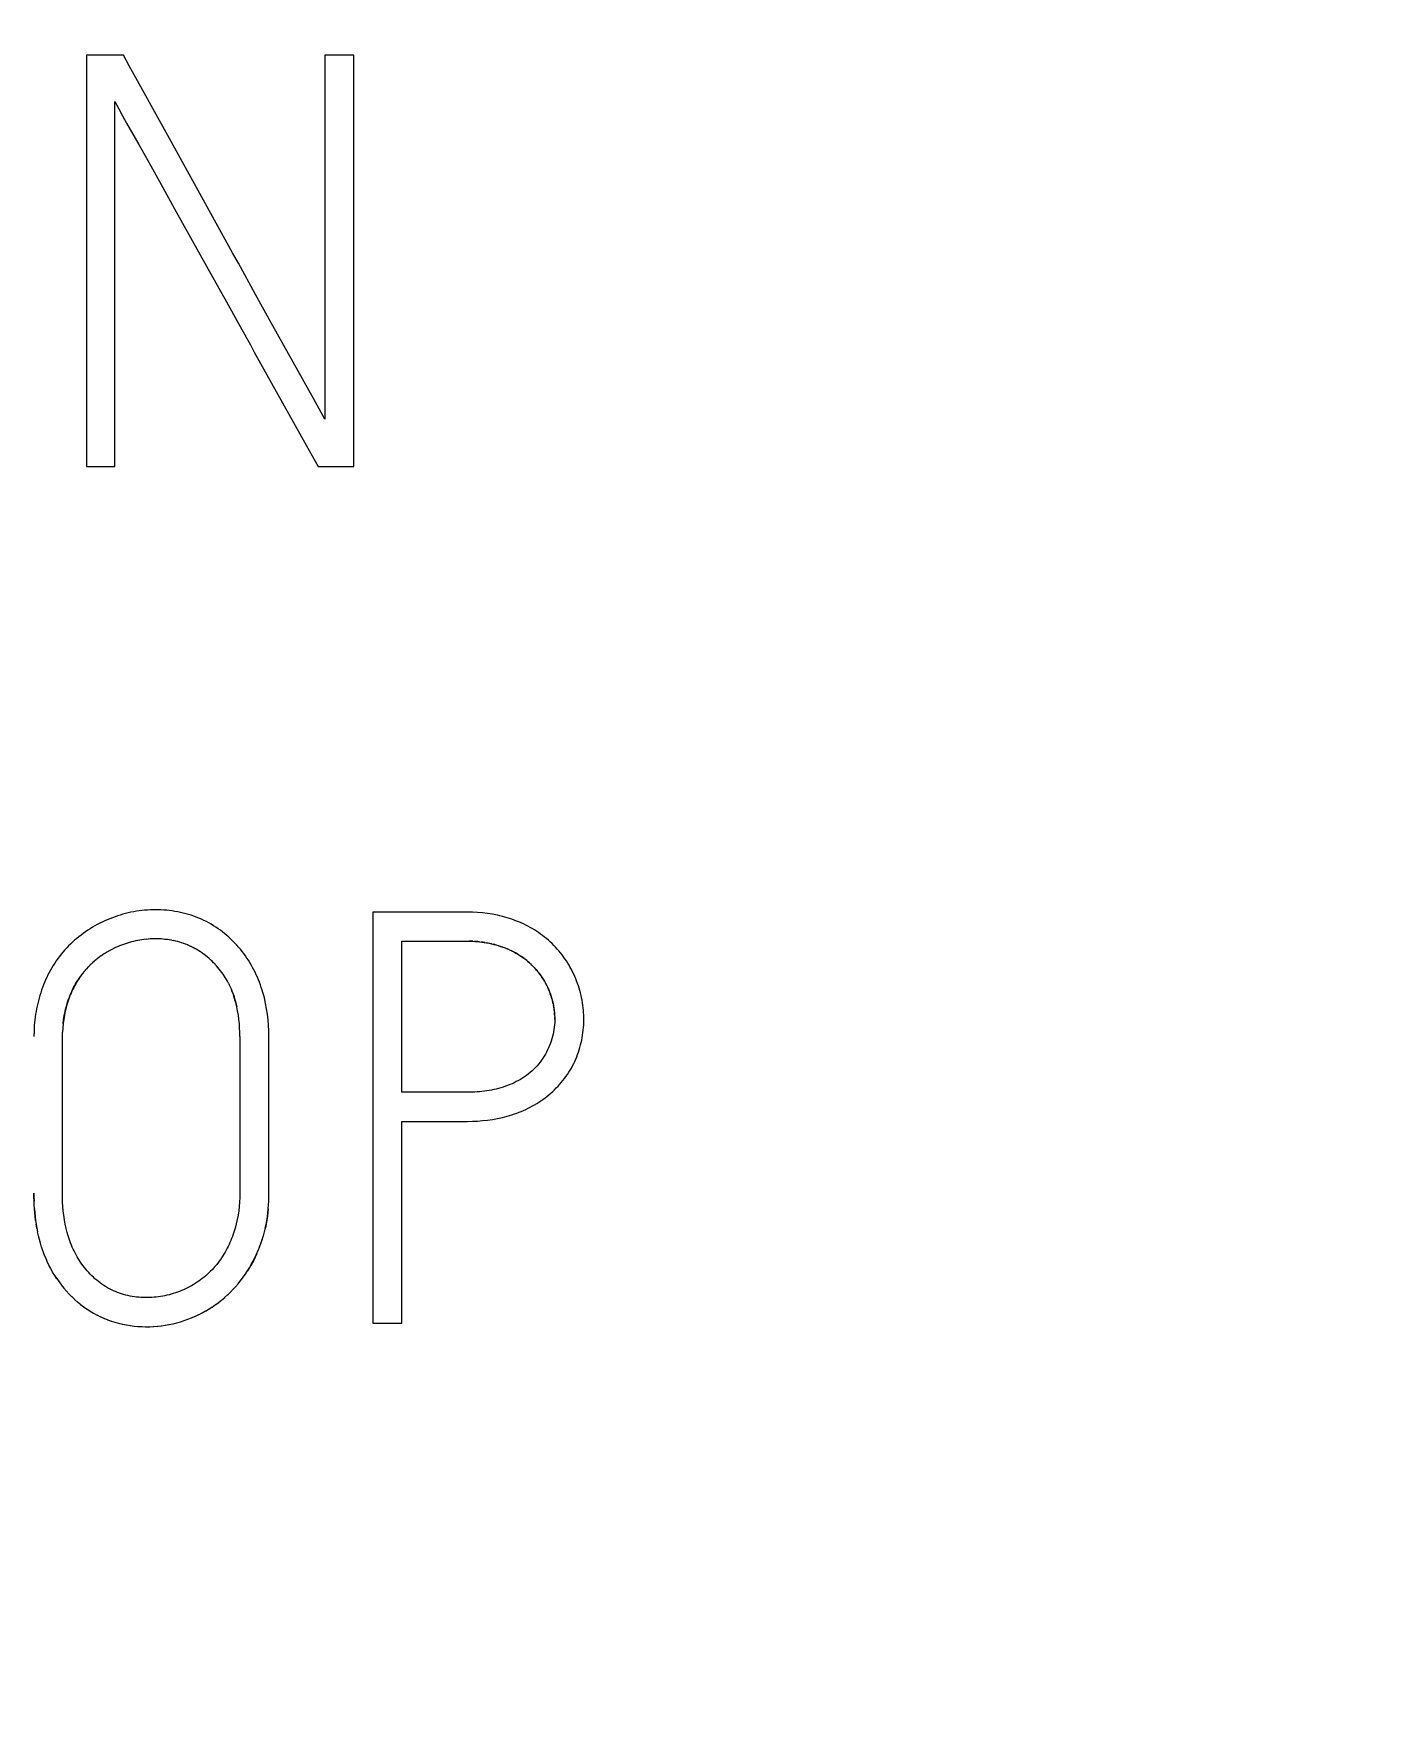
# Model space of a CAD drawing. Header units: millimetres. Extents: x 42356 to 50646, y 31507 to 39566.
# Drawn here: x 47634.748 to 47638.676, y 38412.631 to 38417.578 of the extents above; entities that cross this region are included whole.
import ezdxf

# ---------------------------------------------------------------- set-up
doc = ezdxf.new("R2010")
doc.units = ezdxf.units.MM
doc.set_wipeout_variables(frame=1)
doc.layers.add('000-PI-Oprema', color=30, linetype='Continuous', lineweight=5)
doc.layers.add('004-PI-DIN Šina', color=3, linetype='Continuous')

# ---------------------------------------------------------------- blocks, each defined once
blk = doc.blocks.new('*U116')
at = {"layer": '004-PI-DIN Šina'}
blk.add_lwpolyline([(650, -17.5), (650, 17.5), (0, 17.5), (0, -17.5)], close=True, dxfattribs=at)
blk = doc.blocks.new('A101_6ES7512-1DK01-0AB0')
at = {"layer": '000-PI-Oprema'}
for p, q in [((81.8757, -14.773), (81.8757, -15.973)), ((81.9839, -14.773), (81.8757, -14.773)), ((82.5714, -14.773), (82.5714, -15.8349)), ((82.6563, -14.773), (82.5714, -14.773)), ((82.6563, -15.973), (82.6563, -14.773)), ((81.9589, -15.973), (81.9589, -14.9078)), ((82.0283, -15.0334), (82.0633, -15.0959)), ((82.2016, -15.1677), (82.1178, -15.016)), ((82.0633, -15.0959), (82.0983, -15.1585)), ((82.0983, -15.1585), (82.1331, -15.2212)), ((82.3023, -15.3498), (82.2016, -15.1677)), ((82.1331, -15.2212), (82.2259, -15.3884)), ((82.2259, -15.3884), (82.2842, -15.4927)), ((82.42, -15.5621), (82.3695, -15.4711)), ((82.2842, -15.4927), (82.3191, -15.5553)), ((82.5166, -15.9104), (82.5515, -15.973)), ((81.8757, -15.973), (81.9589, -15.973)), ((82.5515, -15.973), (82.6563, -15.973)), ((82.7112, -17.273), (82.7112, -18.473)), ((82.9875, -17.273), (82.7112, -17.273)), ((82.0016, -17.3618), (81.9953, -17.3637)), ((82.0076, -17.3602), (82.0012, -17.3619)), ((82.0136, -17.3587), (82.0071, -17.3603)), ((82.0196, -17.3573), (82.0131, -17.3588)), ((82.0257, -17.3561), (82.0192, -17.3575)), ((82.0318, -17.355), (82.0252, -17.3562)), ((82.0379, -17.3541), (82.0313, -17.3551)), ((82.044, -17.3533), (82.0374, -17.3542)), ((82.0501, -17.3526), (82.0435, -17.3534)), ((82.0563, -17.3521), (82.0496, -17.3527)), ((82.0625, -17.3517), (82.0557, -17.3521)), ((82.0687, -17.3514), (82.0618, -17.3517)), ((82.0749, -17.3513), (82.068, -17.3514)), ((82.0811, -17.3513), (82.0741, -17.3513)), ((82.0873, -17.3514), (82.0803, -17.3513)), ((82.0935, -17.3517), (82.0864, -17.3514)), ((82.0996, -17.3522), (82.0926, -17.3517)), ((82.1058, -17.3528), (82.0987, -17.3521)), ((82.1119, -17.3535), (82.1049, -17.3527)), ((82.1181, -17.3544), (82.111, -17.3534)), ((82.1242, -17.3554), (82.1171, -17.3543)), ((82.1302, -17.3566), (82.1232, -17.3553)), ((82.1362, -17.358), (82.1293, -17.3564)), ((82.1422, -17.3594), (82.1353, -17.3577)), ((82.1481, -17.3611), (82.1413, -17.3592)), ((82.154, -17.3629), (82.1473, -17.3608)), ((82.7961, -17.799), (82.7961, -17.3579)), ((82.7961, -17.3579), (82.9875, -17.3579)), ((81.9086, -17.4084), (81.9032, -17.4128)), ((81.9135, -17.4047), (81.908, -17.4089)), ((81.9185, -17.4011), (81.9129, -17.4052)), ((81.9235, -17.3976), (81.9179, -17.4015)), ((81.9287, -17.3943), (81.923, -17.398)), ((81.9339, -17.391), (81.9282, -17.3947)), ((81.9392, -17.3879), (81.9334, -17.3914)), ((81.9446, -17.3849), (81.9387, -17.3883)), ((81.95, -17.3821), (81.9441, -17.3852)), ((81.9555, -17.3793), (81.9496, -17.3823)), ((81.9611, -17.3767), (81.9551, -17.3796)), ((81.9667, -17.3742), (81.9607, -17.3769)), ((81.9724, -17.3718), (81.9663, -17.3744)), ((81.9782, -17.3695), (81.972, -17.372)), ((81.984, -17.3674), (81.9777, -17.3697)), ((81.9898, -17.3654), (81.9835, -17.3676)), ((81.9957, -17.3635), (81.9894, -17.3656)), ((82.1598, -17.3648), (82.1531, -17.3626)), ((82.1656, -17.367), (82.159, -17.3646)), ((82.1712, -17.3692), (82.1648, -17.3667)), ((82.1768, -17.3717), (82.1705, -17.3689)), ((82.1824, -17.3743), (82.1762, -17.3714)), ((82.1879, -17.377), (82.1817, -17.374)), ((82.1932, -17.38), (82.1872, -17.3767)), ((82.1986, -17.383), (82.1927, -17.3796)), ((82.2038, -17.3863), (82.198, -17.3827)), ((82.2089, -17.3896), (82.2033, -17.3859)), ((82.214, -17.3931), (82.2084, -17.3893)), ((82.219, -17.3968), (82.2135, -17.3928)), ((82.2239, -17.4005), (82.2185, -17.3964)), ((82.2287, -17.4044), (82.2235, -17.4002)), ((82.2334, -17.4085), (82.2283, -17.4041)), ((82.238, -17.4126), (82.233, -17.4081)), ((83.1099, -17.3834), (83.1035, -17.3806)), ((81.8614, -17.4565), (81.8571, -17.4624)), ((81.8651, -17.4516), (81.8607, -17.4574)), ((81.869, -17.4468), (81.8644, -17.4525)), ((81.8729, -17.4422), (81.8683, -17.4477)), ((81.877, -17.4376), (81.8722, -17.443)), ((81.8812, -17.4331), (81.8763, -17.4383)), ((81.8855, -17.4287), (81.8805, -17.4338)), ((81.89, -17.4244), (81.8849, -17.4294)), ((81.8945, -17.4202), (81.8893, -17.425)), ((81.8991, -17.4162), (81.8938, -17.4208)), ((81.9038, -17.4122), (81.8984, -17.4167)), ((82.2425, -17.4168), (82.2376, -17.4122)), ((82.2469, -17.4212), (82.2422, -17.4165)), ((82.2512, -17.4256), (82.2466, -17.4209)), ((82.2554, -17.4302), (82.2509, -17.4253)), ((82.2595, -17.4348), (82.2551, -17.4299)), ((82.2634, -17.4395), (82.2593, -17.4346)), ((82.2672, -17.4443), (82.2632, -17.4393)), ((82.2709, -17.4493), (82.2671, -17.4442)), ((82.2744, -17.4542), (82.2708, -17.4491)), ((82.2778, -17.4593), (82.2743, -17.4541)), ((82.281, -17.4645), (82.2777, -17.4592)), ((81.8578, -17.4615), (81.8537, -17.4674)), ((82.2842, -17.4697), (82.281, -17.4644)), ((82.2871, -17.475), (82.2841, -17.4696)), ((82.29, -17.4804), (82.2871, -17.475)), ((83.2422, -17.5858), (83.2421, -17.5808)), ((81.8058, -17.6359), (81.806, -17.6235)), ((81.8058, -18.0936), (81.8058, -17.6359)), ((81.8067, -17.6111), (81.806, -17.6235)), ((82.3234, -17.6359), (82.3234, -18.0936)), ((82.4083, -18.0936), (82.4083, -17.6359)), ((82.9875, -17.799), (82.7961, -17.799)), ((82.7961, -18.473), (82.7961, -17.8839)), ((82.7961, -17.8839), (82.9875, -17.8839)), ((82.4082, -18.105), (82.4083, -18.0936)), ((82.4072, -18.128), (82.4079, -18.1163)), ((82.4078, -18.1165), (82.4082, -18.105)), ((81.7313, -18.1953), (81.7294, -18.1841)), ((82.395, -18.2069), (82.398, -18.1947)), ((81.736, -18.2175), (81.7335, -18.2064)), ((81.7388, -18.2286), (81.736, -18.2174)), ((81.7418, -18.2396), (81.7387, -18.2285)), ((81.7452, -18.2506), (81.7417, -18.2394)), ((81.7488, -18.2614), (81.7451, -18.2503)), ((82.3769, -18.2605), (82.3815, -18.2491)), ((82.3812, -18.25), (82.3855, -18.2384)), ((82.3851, -18.2394), (82.3891, -18.2276)), ((82.3888, -18.2286), (82.3924, -18.2167)), ((82.3921, -18.2178), (82.3954, -18.2057)), ((81.7528, -18.2721), (81.7488, -18.2611)), ((81.7571, -18.2827), (81.7527, -18.2719)), ((81.7617, -18.2931), (81.757, -18.2825)), ((81.7666, -18.3034), (81.7616, -18.2929)), ((81.7718, -18.3135), (81.7665, -18.3033)), ((81.7773, -18.3235), (81.7718, -18.3134)), ((82.3183, -18.3576), (82.3262, -18.3477)), ((82.3254, -18.3488), (82.333, -18.3386)), ((82.3322, -18.3396), (82.3395, -18.3293)), ((82.3388, -18.3303), (82.3458, -18.3199)), ((81.7958, -18.3521), (81.8027, -18.3616)), ((81.8025, -18.3613), (81.8099, -18.3705)), ((81.8096, -18.3702), (81.8174, -18.3792)), ((81.8171, -18.3788), (81.8252, -18.3877)), ((81.8248, -18.3872), (81.8332, -18.3958)), ((81.8328, -18.3953), (81.8416, -18.4036)), ((82.2699, -18.4055), (82.2794, -18.3976)), ((82.2787, -18.3982), (82.2878, -18.39)), ((82.2871, -18.3907), (82.2961, -18.3821)), ((82.2953, -18.3828), (82.304, -18.3739)), ((82.3033, -18.3747), (82.3117, -18.3654)), ((82.3109, -18.3663), (82.3191, -18.3567)), ((81.8411, -18.4032), (81.8502, -18.4112)), ((81.8496, -18.4107), (81.8591, -18.4184)), ((81.8584, -18.4179), (81.8682, -18.4252)), ((81.8675, -18.4247), (81.8776, -18.4318)), ((81.8768, -18.4312), (81.8871, -18.4379)), ((81.8863, -18.4374), (81.8969, -18.4437)), ((81.896, -18.4432), (81.9069, -18.4491)), ((81.906, -18.4487), (81.9171, -18.4542)), ((82.1925, -18.4528), (82.2035, -18.4477)), ((82.2028, -18.448), (82.2137, -18.4425)), ((82.213, -18.4428), (82.2236, -18.437)), ((82.223, -18.4374), (82.2334, -18.4313)), ((82.2328, -18.4316), (82.2431, -18.4251)), ((82.2424, -18.4256), (82.2525, -18.4187)), ((82.2518, -18.4192), (82.2617, -18.412)), ((82.261, -18.4125), (82.2706, -18.405)), ((81.9161, -18.4537), (81.9274, -18.4588)), ((81.9265, -18.4584), (81.9379, -18.463)), ((81.937, -18.4626), (81.9487, -18.4668)), ((81.9477, -18.4664), (81.9595, -18.4702)), ((81.9585, -18.4699), (81.9705, -18.4731)), ((81.9695, -18.4729), (81.9816, -18.4757)), ((81.9806, -18.4755), (81.9928, -18.4779)), ((81.9917, -18.4777), (82.0041, -18.4797)), ((82.003, -18.4796), (82.0154, -18.4811)), ((82.0143, -18.481), (82.0268, -18.4821)), ((82.0257, -18.4821), (82.0382, -18.4828)), ((82.0371, -18.4827), (82.0496, -18.483)), ((82.0486, -18.483), (82.061, -18.4829)), ((82.06, -18.4829), (82.0723, -18.4824)), ((82.0714, -18.4824), (82.0837, -18.4815)), ((82.0828, -18.4816), (82.095, -18.4802)), ((82.0941, -18.4803), (82.1062, -18.4786)), ((82.1054, -18.4787), (82.1174, -18.4766)), ((82.1166, -18.4767), (82.1286, -18.4742)), ((82.1278, -18.4744), (82.1396, -18.4715)), ((82.1388, -18.4716), (82.1505, -18.4684)), ((82.1498, -18.4686), (82.1614, -18.4649)), ((82.1607, -18.4651), (82.1721, -18.4611)), ((82.1714, -18.4613), (82.1827, -18.457)), ((82.182, -18.4572), (82.1932, -18.4525)), ((82.7112, -18.473), (82.7961, -18.473))]:
    blk.add_line(p, q, dxfattribs=at)
for points in [[(82.1178, -15.016), (82.0006, -14.8034), (81.9839, -14.773)], [(81.9589, -14.9078), (81.97, -14.929), (81.9815, -14.95), (81.9931, -14.9709), (82.0283, -15.0334)], [(82.3695, -15.4711), (82.3191, -15.3801), (82.3023, -15.3498)], [(82.3191, -15.5553), (82.3424, -15.5971), (82.354, -15.618), (82.3656, -15.6389), (82.5166, -15.9104)], [(82.5714, -15.8349), (82.5549, -15.8044), (82.5381, -15.7741), (82.42, -15.5621)], [(82.4083, -17.6359), (82.4081, -17.6197), (82.4073, -17.6035), (82.4059, -17.5874), (82.4041, -17.5714), (82.4016, -17.5554), (82.3986, -17.5395), (82.395, -17.5238), (82.393, -17.5161), (82.3908, -17.5083), (82.3885, -17.5007), (82.386, -17.493), (82.3834, -17.4855), (82.3807, -17.478), (82.3777, -17.4705), (82.3746, -17.4632), (82.3714, -17.4559), (82.368, -17.4487), (82.3645, -17.4415), (82.3607, -17.4345), (82.3569, -17.4275), (82.3528, -17.4206), (82.3486, -17.4139), (82.3442, -17.4072), (82.3397, -17.4006), (82.335, -17.3942), (82.3301, -17.3878), (82.3251, -17.3816), (82.3198, -17.3754), (82.3145, -17.3694), (82.3089, -17.3635), (82.3033, -17.3578), (82.2975, -17.3522), (82.2916, -17.3467), (82.2855, -17.3414), (82.2793, -17.3363), (82.273, -17.3312), (82.2666, -17.3264), (82.2601, -17.3217), (82.2534, -17.3172), (82.2466, -17.3129), (82.2398, -17.3088), (82.2328, -17.3048), (82.2257, -17.301), (82.2185, -17.2975), (82.2112, -17.2941), (82.2038, -17.2909), (82.1963, -17.288), (82.1888, -17.2852), (82.1811, -17.2826), (82.1734, -17.2802), (82.1657, -17.278), (82.1579, -17.276), (82.15, -17.2742), (82.1421, -17.2726), (82.1342, -17.2711), (82.1262, -17.2699), (82.1182, -17.2688), (82.1101, -17.268), (82.1021, -17.2673), (82.094, -17.2668), (82.0859, -17.2665), (82.0779, -17.2664), (82.0698, -17.2665), (82.0617, -17.2667), (82.0537, -17.2672), (82.0457, -17.2678), (82.0376, -17.2686), (82.0296, -17.2697), (82.0217, -17.2708), (82.0137, -17.2722), (82.0058, -17.2738), (81.9979, -17.2755), (81.9901, -17.2774), (81.9823, -17.2795), (81.9746, -17.2817), (81.9669, -17.2841), (81.9592, -17.2867), (81.9516, -17.2895), (81.9441, -17.2924), (81.9367, -17.2955), (81.9293, -17.2988), (81.922, -17.3022), (81.9148, -17.3058), (81.9076, -17.3095), (81.9005, -17.3134), (81.8936, -17.3175), (81.8867, -17.3217), (81.8799, -17.326), (81.8732, -17.3306), (81.8666, -17.3352), (81.8602, -17.3401), (81.8538, -17.345), (81.8476, -17.3501), (81.8414, -17.3554), (81.8354, -17.3608), (81.8296, -17.3663), (81.8238, -17.372), (81.8182, -17.3778), (81.8127, -17.3838), (81.8074, -17.3899), (81.8023, -17.3961), (81.7974, -17.4024), (81.7925, -17.4088), (81.7879, -17.4154), (81.7834, -17.422), (81.7791, -17.4287), (81.775, -17.4356), (81.771, -17.4425), (81.7671, -17.4495), (81.7635, -17.4567), (81.76, -17.4638), (81.7566, -17.4711), (81.7534, -17.4785), (81.7504, -17.4859), (81.7475, -17.4934), (81.7448, -17.5009), (81.7423, -17.5086), (81.7399, -17.5162), (81.7376, -17.524), (81.7356, -17.5317), (81.7336, -17.5396), (81.7319, -17.5474), (81.7302, -17.5554), (81.7288, -17.5633), (81.7275, -17.5713), (81.7263, -17.5793), (81.7253, -17.5873), (81.7238, -17.6035), (81.7229, -17.6196), (81.7226, -17.6359)], [(82.9875, -17.8839), (83.0022, -17.8836), (83.0169, -17.883), (83.0315, -17.8818), (83.0461, -17.8802), (83.0606, -17.8781), (83.075, -17.8755), (83.0893, -17.8724), (83.1034, -17.8687), (83.1104, -17.8667), (83.1173, -17.8646), (83.1242, -17.8623), (83.1311, -17.8599), (83.1379, -17.8573), (83.1446, -17.8546), (83.1512, -17.8518), (83.1578, -17.8488), (83.1644, -17.8457), (83.1708, -17.8424), (83.1772, -17.839), (83.1835, -17.8354), (83.1897, -17.8317), (83.1958, -17.8278), (83.2019, -17.8238), (83.2078, -17.8196), (83.2137, -17.8153), (83.2194, -17.8108), (83.2251, -17.8062), (83.2306, -17.8014), (83.2361, -17.7965), (83.2414, -17.7914), (83.2465, -17.7863), (83.2516, -17.781), (83.2565, -17.7756), (83.2613, -17.77), (83.2659, -17.7644), (83.2704, -17.7586), (83.2747, -17.7528), (83.2789, -17.7468), (83.2829, -17.7407), (83.2868, -17.7345), (83.2905, -17.7283), (83.294, -17.7219), (83.2973, -17.7154), (83.3005, -17.7088), (83.3034, -17.7022), (83.3062, -17.6955), (83.3088, -17.6887), (83.3113, -17.6818), (83.3135, -17.6748), (83.3156, -17.6679), (83.3175, -17.6608), (83.3193, -17.6537), (83.3208, -17.6466), (83.3222, -17.6394), (83.3235, -17.6322), (83.3245, -17.6249), (83.3254, -17.6177), (83.326, -17.6104), (83.3265, -17.6031), (83.3269, -17.5958), (83.327, -17.5885), (83.327, -17.5812), (83.3268, -17.5739), (83.3264, -17.5666), (83.3259, -17.5593), (83.3252, -17.5521), (83.3242, -17.5448), (83.3232, -17.5376), (83.3219, -17.5304), (83.3205, -17.5232), (83.3189, -17.5161), (83.3172, -17.509), (83.3153, -17.502), (83.3132, -17.495), (83.311, -17.488), (83.3086, -17.4811), (83.306, -17.4742), (83.3033, -17.4675), (83.3004, -17.4607), (83.2974, -17.4541), (83.2942, -17.4475), (83.2909, -17.441), (83.2874, -17.4346), (83.2838, -17.4282), (83.28, -17.422), (83.2761, -17.4158), (83.272, -17.4098), (83.2678, -17.4038), (83.2635, -17.3979), (83.259, -17.3922), (83.2543, -17.3866), (83.2496, -17.381), (83.2447, -17.3756), (83.2396, -17.3703), (83.2344, -17.3652), (83.2291, -17.3602), (83.2237, -17.3553), (83.2181, -17.3505), (83.2125, -17.3459), (83.2067, -17.3415), (83.2008, -17.3372), (83.1949, -17.333), (83.1888, -17.329), (83.1827, -17.3251), (83.1765, -17.3214), (83.1702, -17.3178), (83.1638, -17.3144), (83.1573, -17.3111), (83.1508, -17.3079), (83.1442, -17.3049), (83.1375, -17.302), (83.1308, -17.2993), (83.124, -17.2967), (83.1171, -17.2943), (83.1102, -17.2919), (83.1032, -17.2897), (83.0962, -17.2877), (83.0892, -17.2858), (83.0821, -17.284), (83.075, -17.2824), (83.0606, -17.2795), (83.0461, -17.2772), (83.0315, -17.2754), (83.0169, -17.2741), (83.0022, -17.2733), (82.9875, -17.273)], [(82.9875, -17.3579), (82.9945, -17.358), (83.0016, -17.3582), (83.0086, -17.3586), (83.0156, -17.3591), (83.0226, -17.3598), (83.0295, -17.3607), (83.0365, -17.3617), (83.0434, -17.3628), (83.0503, -17.3641), (83.0571, -17.3656), (83.0639, -17.3673), (83.0706, -17.3691), (83.0773, -17.371)], [(83.0027, -17.3583), (82.9976, -17.3581), (82.9926, -17.358)], [(83.0229, -17.3599), (83.0178, -17.3593), (83.0128, -17.3589), (83.0077, -17.3586)], [(83.0379, -17.3619), (83.0329, -17.3611), (83.0279, -17.3605)], [(83.1098, -17.3834), (83.1161, -17.3863), (83.1223, -17.3895), (83.1284, -17.3928), (83.1344, -17.3963), (83.1403, -17.4), (83.1461, -17.4038), (83.1518, -17.4078), (83.1573, -17.412), (83.1628, -17.4164), (83.1681, -17.4209), (83.1732, -17.4257), (83.1782, -17.4306), (83.183, -17.4356), (83.1877, -17.4408), (83.1922, -17.4462), (83.1965, -17.4517), (83.2006, -17.4573), (83.2046, -17.463), (83.2084, -17.4689), (83.2119, -17.4749), (83.2154, -17.481), (83.2186, -17.4872), (83.2216, -17.4935), (83.2244, -17.4998), (83.227, -17.5063), (83.2295, -17.5128), (83.2317, -17.5194), (83.2337, -17.5261), (83.2355, -17.5328), (83.2371, -17.5396), (83.2385, -17.5464), (83.2397, -17.5533), (83.2406, -17.5602), (83.2413, -17.5671), (83.2418, -17.574), (83.2421, -17.581), (83.2421, -17.5879), (83.2419, -17.5949), (83.2415, -17.6018), (83.2408, -17.6087), (83.2399, -17.6156), (83.2387, -17.6225), (83.2373, -17.6293), (83.2357, -17.6361), (83.2339, -17.6429), (83.2318, -17.6495), (83.2295, -17.6561), (83.227, -17.6626), (83.2243, -17.6691), (83.2214, -17.6754), (83.2182, -17.6816), (83.2149, -17.6878), (83.2113, -17.6938), (83.2076, -17.6997), (83.2036, -17.7054), (83.1995, -17.711), (83.1951, -17.7165), (83.1906, -17.7218), (83.1859, -17.7269), (83.181, -17.7318), (83.1759, -17.7366), (83.1706, -17.7412), (83.1651, -17.7456), (83.1595, -17.7498), (83.1538, -17.7538), (83.148, -17.7576), (83.1421, -17.7612), (83.136, -17.7647), (83.1299, -17.7679), (83.1237, -17.771), (83.1174, -17.7739), (83.111, -17.7766), (83.1045, -17.7792), (83.098, -17.7815), (83.0914, -17.7838), (83.0847, -17.7858), (83.078, -17.7877), (83.0712, -17.7894), (83.0644, -17.791), (83.0575, -17.7924), (83.0506, -17.7937), (83.0437, -17.7948), (83.0367, -17.7958), (83.0297, -17.7967), (83.0227, -17.7974), (83.0157, -17.798), (83.0086, -17.7984), (83.0016, -17.7987), (82.9946, -17.7989), (82.9875, -17.799)], [(83.0577, -17.3658), (83.0528, -17.3647), (83.0478, -17.3637), (83.0429, -17.3628)], [(83.0723, -17.3696), (83.0675, -17.3682), (83.0626, -17.367)], [(83.0771, -17.371), (83.084, -17.3732), (83.0905, -17.3755), (83.097, -17.3779), (83.1035, -17.3806)], [(83.0914, -17.3758), (83.0867, -17.3741), (83.0819, -17.3725)], [(83.1053, -17.3814), (83.1007, -17.3794), (83.0961, -17.3776)], [(83.1405, -17.4001), (83.1363, -17.3975), (83.132, -17.3949), (83.1277, -17.3924), (83.1233, -17.39), (83.1189, -17.3877), (83.1144, -17.3855)], [(83.1528, -17.4086), (83.1488, -17.4057), (83.1447, -17.4029)], [(83.1684, -17.4212), (83.1646, -17.4179), (83.1607, -17.4147), (83.1568, -17.4116)], [(83.1792, -17.4316), (83.1757, -17.428), (83.1721, -17.4246)], [(83.1925, -17.4466), (83.1893, -17.4427), (83.186, -17.4389), (83.1827, -17.4352)], [(83.2015, -17.4586), (83.1986, -17.4545), (83.1956, -17.4505)], [(81.8544, -17.4665), (81.851, -17.4716), (81.8478, -17.4768), (81.8447, -17.4821), (81.8417, -17.4874), (81.8389, -17.4928), (81.8362, -17.4983), (81.8336, -17.5039), (81.8311, -17.5095), (81.8287, -17.5151), (81.8264, -17.5208), (81.8243, -17.5266), (81.8223, -17.5324), (81.8204, -17.5383), (81.8186, -17.5442), (81.817, -17.5501), (81.8154, -17.5561), (81.814, -17.5621), (81.8127, -17.5681), (81.8115, -17.5742), (81.8094, -17.5864), (81.8079, -17.5987), (81.8067, -17.6112)], [(81.8078, -17.5989), (81.8093, -17.5867), (81.8113, -17.5745), (81.8125, -17.5685), (81.8138, -17.5625), (81.8152, -17.5566), (81.8167, -17.5506), (81.8183, -17.5447), (81.82, -17.5389), (81.8219, -17.5331), (81.8239, -17.5273), (81.826, -17.5216), (81.8282, -17.5159), (81.8306, -17.5103), (81.833, -17.5047), (81.8356, -17.4992), (81.8383, -17.4937), (81.8411, -17.4884), (81.8441, -17.483), (81.8472, -17.4778), (81.8504, -17.4726), (81.8537, -17.4674)], [(82.29, -17.4804), (82.2927, -17.4858), (82.2953, -17.4913), (82.2978, -17.4969), (82.3001, -17.5026), (82.3023, -17.5083), (82.3044, -17.514), (82.3064, -17.5199), (82.3082, -17.5257), (82.31, -17.5316), (82.3116, -17.5375), (82.3145, -17.5495)], [(82.3234, -17.6359), (82.3233, -17.6235), (82.3228, -17.611), (82.3219, -17.5986), (82.3206, -17.5863), (82.319, -17.574), (82.3169, -17.5617), (82.3145, -17.5496), (82.3115, -17.5376), (82.3099, -17.5317), (82.3082, -17.5258), (82.3063, -17.5199), (82.3044, -17.5141), (82.3023, -17.5083), (82.3001, -17.5026)], [(83.2123, -17.4755), (83.2098, -17.4712), (83.2071, -17.4669), (83.2044, -17.4627)], [(83.2194, -17.4888), (83.2171, -17.4843), (83.2148, -17.4799)], [(83.2274, -17.5072), (83.2255, -17.5026), (83.2236, -17.4979), (83.2215, -17.4933)], [(83.2338, -17.5263), (83.2323, -17.5215), (83.2308, -17.5167), (83.2291, -17.5119)], [(83.2374, -17.5409), (83.2363, -17.536), (83.2351, -17.5311)], [(83.2407, -17.5607), (83.24, -17.5558), (83.2393, -17.5508), (83.2384, -17.5458)], [(83.2419, -17.5758), (83.2416, -17.5708), (83.2412, -17.5657)], [(81.7226, -18.0936), (81.7227, -18.105), (81.723, -18.1164)], [(81.7277, -18.1729), (81.7263, -18.1617), (81.7252, -18.1504), (81.7242, -18.1391), (81.7235, -18.1278), (81.723, -18.1164), (81.7227, -18.105), (81.7226, -18.0936)], [(82.3234, -18.0936), (82.3232, -18.1064), (82.3226, -18.1193), (82.3215, -18.1321), (82.32, -18.1449), (82.3181, -18.1576), (82.3157, -18.1703), (82.3129, -18.1828), (82.3096, -18.1951), (82.3078, -18.2013), (82.3059, -18.2074), (82.3039, -18.2134), (82.3017, -18.2194), (82.2994, -18.2254), (82.2971, -18.2313), (82.2945, -18.2371), (82.2919, -18.2429), (82.2892, -18.2487), (82.2863, -18.2543), (82.2833, -18.26), (82.2802, -18.2655), (82.277, -18.271), (82.2736, -18.2764), (82.2702, -18.2817), (82.2666, -18.287), (82.2628, -18.2922), (82.259, -18.2973), (82.255, -18.3023), (82.2509, -18.3072), (82.2467, -18.312), (82.2423, -18.3167), (82.2379, -18.3213), (82.2333, -18.3257), (82.2286, -18.3301), (82.2238, -18.3343), (82.2189, -18.3384), (82.2139, -18.3424), (82.2088, -18.3462), (82.2036, -18.3499), (82.1984, -18.3535), (82.193, -18.357), (82.1875, -18.3604), (82.182, -18.3636), (82.1764, -18.3666), (82.1707, -18.3696), (82.165, -18.3724), (82.1592, -18.3751), (82.1533, -18.3776), (82.1474, -18.38), (82.1414, -18.3822), (82.1354, -18.3843), (82.1293, -18.3863), (82.1232, -18.3881), (82.117, -18.3898), (82.1108, -18.3913), (82.1046, -18.3927), (82.0983, -18.3939), (82.0921, -18.395), (82.0857, -18.3959), (82.0794, -18.3967), (82.0731, -18.3973), (82.0667, -18.3977), (82.0603, -18.398), (82.054, -18.3981), (82.0476, -18.3981), (82.0412, -18.3979), (82.0348, -18.3976), (82.0284, -18.3971), (82.0221, -18.3965), (82.0157, -18.3957), (82.0094, -18.3947), (82.0031, -18.3935), (81.9969, -18.3922), (81.9906, -18.3907), (81.9844, -18.389), (81.9783, -18.3872), (81.9722, -18.3852), (81.9662, -18.383), (81.9602, -18.3806), (81.9543, -18.378), (81.9485, -18.3752), (81.9427, -18.3723), (81.9371, -18.3691), (81.9316, -18.3659), (81.9262, -18.3624), (81.9209, -18.3588), (81.9157, -18.355), (81.9106, -18.3511), (81.9057, -18.3471), (81.9008, -18.3429), (81.8961, -18.3386), (81.8914, -18.3342), (81.8869, -18.3297), (81.8825, -18.325), (81.8783, -18.3202), (81.8741, -18.3154), (81.8701, -18.3104), (81.8661, -18.3054), (81.8623, -18.3002), (81.8587, -18.295), (81.8552, -18.2897), (81.8518, -18.2843), (81.8486, -18.2789), (81.8455, -18.2733), (81.8425, -18.2677), (81.8397, -18.262), (81.837, -18.2563), (81.8345, -18.2505), (81.832, -18.2446), (81.8297, -18.2387), (81.8275, -18.2328), (81.8254, -18.2267), (81.8235, -18.2207), (81.8216, -18.2146), (81.8199, -18.2084), (81.8168, -18.196), (81.8141, -18.1834), (81.8118, -18.1707), (81.8099, -18.158), (81.8084, -18.1451), (81.8072, -18.1322), (81.8064, -18.1193), (81.806, -18.1064), (81.8058, -18.0936)], [(81.7242, -18.1391), (81.7251, -18.1504), (81.7263, -18.1617), (81.7277, -18.1729), (81.7294, -18.1841), (81.7313, -18.1953), (81.7335, -18.2064)], [(82.3977, -18.1958), (82.4, -18.1847), (82.402, -18.1734), (82.4038, -18.1621), (82.4052, -18.1508), (82.4063, -18.1394), (82.4073, -18.1277)], [(82.4064, -18.139), (82.4053, -18.1502), (82.4039, -18.1614), (82.4023, -18.1726), (82.4003, -18.1837), (82.398, -18.1947)], [(82.3451, -18.3208), (82.3511, -18.3112), (82.3568, -18.3013), (82.3623, -18.2913), (82.3674, -18.2812), (82.3723, -18.2709), (82.3773, -18.2597)], [(82.3727, -18.2701), (82.3679, -18.2803), (82.3628, -18.2905), (82.3574, -18.3004), (82.3517, -18.3102), (82.3458, -18.3199)], [(81.7894, -18.3429), (81.7832, -18.3333), (81.7773, -18.3235)], [(81.7831, -18.3332), (81.7893, -18.3428), (81.7959, -18.3523)]]:
    blk.add_lwpolyline(points, dxfattribs=at)

msp = doc.modelspace()

# ---------------------------------------------------------------- block references
msp.add_blockref('*U116', (47483.0259, 38434.519))

# ---------------------------------------------------------------- next in the draw order: wipeouts: each hides what was drawn before it
msp.add_wipeout([(47553.0259, 38490.8385), (47653.0259, 38490.8385), (47653.0259, 38373.7385), (47553.0259, 38373.7385)]).dxf.layer = '000-PI-Oprema'

# ---------------------------------------------------------------- next in the draw order: block references
at = {"layer": '000-PI-Oprema'}
msp.add_blockref('A101_6ES7512-1DK01-0AB0', (47553.0259, 38432.2885), dxfattribs=at)

doc.saveas('drawing.dxf')
